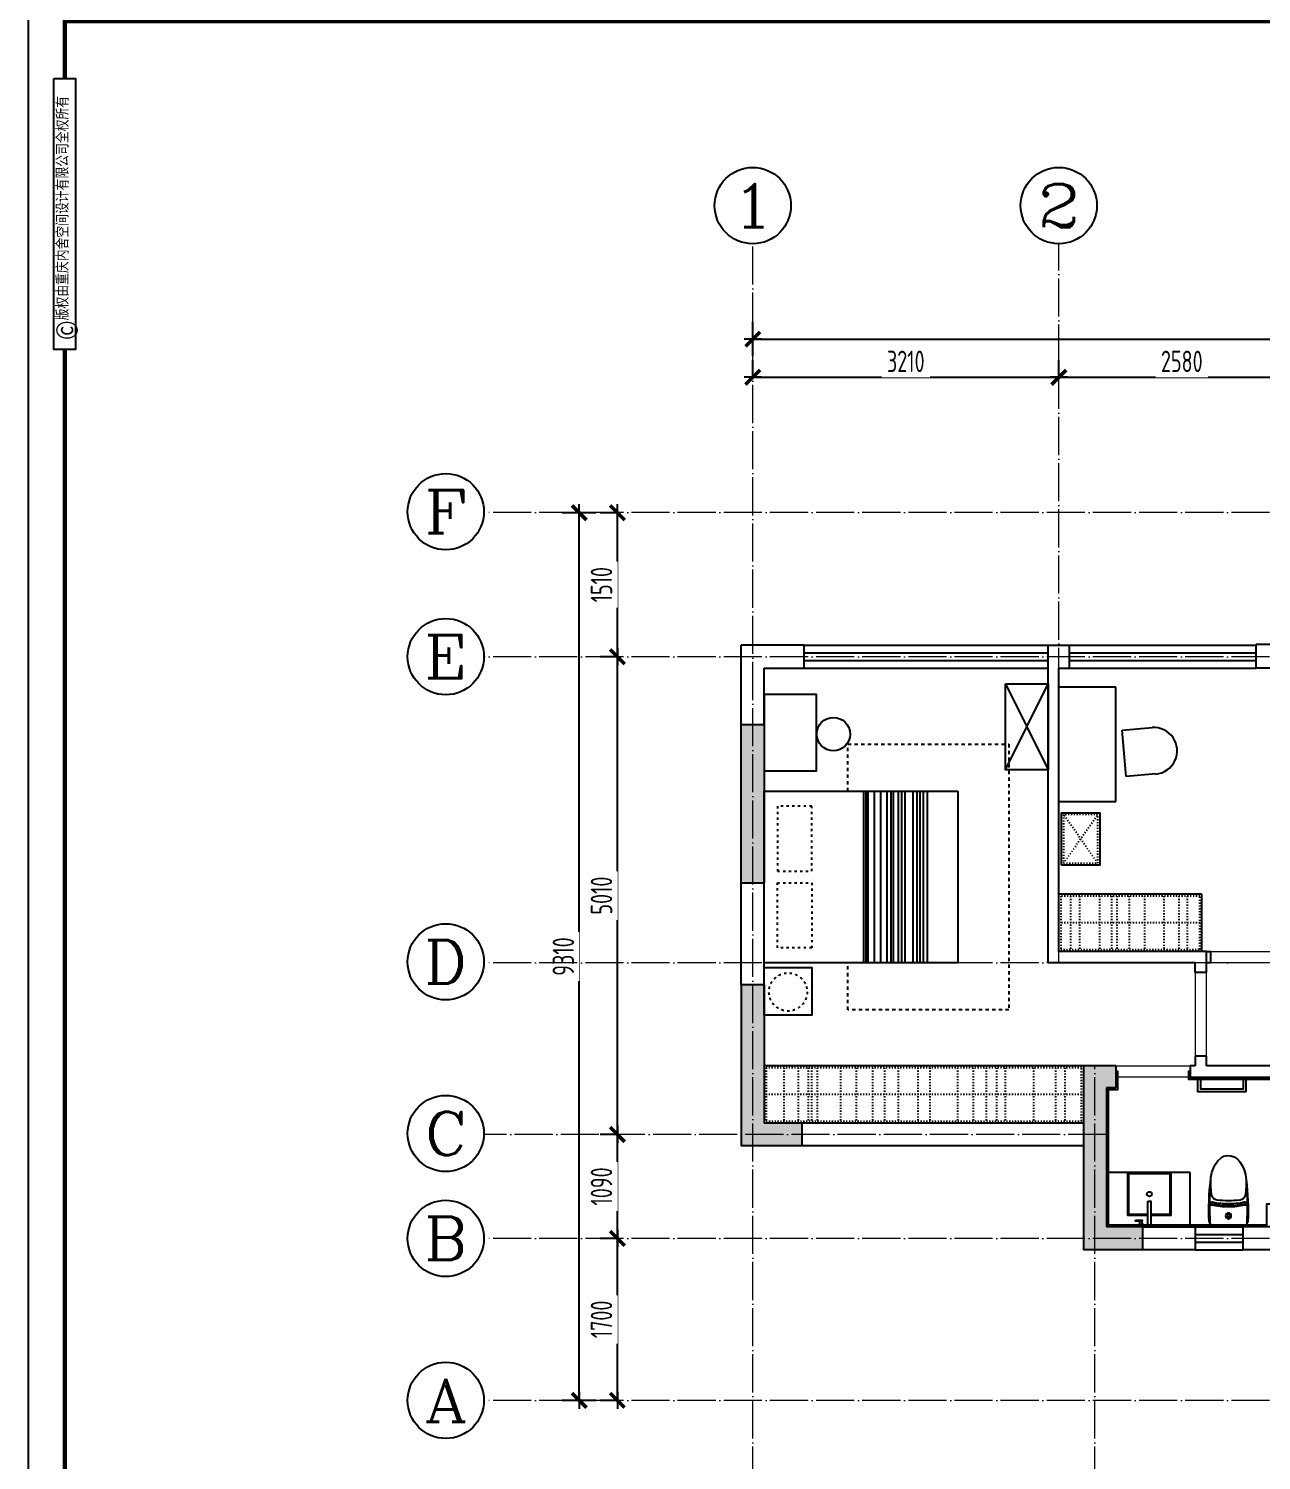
# Model space of a CAD drawing. Header units: inches. Extents: x -50945 to 250244, y -404780 to 18493.
# Drawn here: x 46715 to 59645, y -19454 to -4441 of the extents above; entities that cross this region are included whole.
import ezdxf
from ezdxf.enums import TextEntityAlignment as Align

# ---------------------------------------------------------------- set-up
doc = ezdxf.new("R2010")
doc.units = ezdxf.units.IN
doc.header["$MEASUREMENT"] = 0
for name, pattern in [('ACAD_ISO03W100', [30, 12, -18]), ('DOTE', [2.42, 2, -0.2, 0.02, -0.2]), ('iGo户型优化10', [30, 12, -18]), ('iGo户型优化15', [2, 1, -1]), ('iGo户型优化31', [0.35, 0.25, -0.1])]:
    doc.linetypes.add(name, pattern=pattern)
for name, color, linetype in [('15开关布置图-YJ', 2, 'Continuous'), ('AXIS', 1, 'Continuous'), ('AXIS_TEXT', 7, 'Continuous'), ('A图框', 7, 'Continuous'), ('D-ARCHI', 250, 'Continuous'), ('EVH 立面填充', 8, 'Continuous'), ('IBS-003-建筑窗框', 3, 'Continuous'), ('IBS-182-原建筑非承重墙', 150, 'Continuous'), ('IBS-200-原建筑承重墙柱', 200, 'Continuous'), ('IBS-63-原建筑窗', 63, 'Continuous'), ('IDS-030-造型完成面(看线)', 30, 'Continuous'), ('IDS-040-固定高家具', 40, 'Continuous'), ('IFF-31-卫浴洁具', 31, 'Continuous'), ('IFF-51-活动家具', 51, 'Continuous'), ('iGo户型优化', 7, 'Continuous'), ('外标注', 50, 'Continuous')]:
    doc.layers.add(name, color=color, linetype=linetype)
doc.layers.add('门', color=65, linetype='Continuous', lineweight=13)
doc.styles.add('04.YBC-外标注3.0', font='', dxfattribs={"width": 0.8, "height": 3})
doc.styles.add('_TCH_AXIS', font='COMPLEX', dxfattribs={"bigfont": 'GBCBIG'})
doc.styles.add('COMPLEX', font='COMPLEX')
doc.styles.add('HBA-DIMT', font='ARCHS.SHX', dxfattribs={"width": 0.8})
doc.styles.get('04.YBC-外标注3.0').set_extended_font_data('SimSun')
doc.dimstyles.new('HBA_40', dxfattribs={"dimscale": 50, "dimtxt": 2.5, "dimasz": 0.1, "dimexe": 2, "dimexo": 2.5, "dimgap": 0.6, "dimtad": 1, "dimdec": 0, "dimrnd": 5, "dimzin": 0, "dimtxsty": 'HBA-DIMT', "dimblk": 'HBA_DIMENSION_TICK', "dimblk1": 'HBA_DIMENSION_TICK', "dimblk2": 'HBA_DIMENSION_TICK', "dimcen": 0.125, "dimclrd": 44, "dimclre": 44, "dimclrt": 2, "dimadec": 0, "dimazin": 0, "dimtfac": 1, "dimtdec": 0, "dimtix": 1, "dimtmove": 1, "dimatfit": 3, "dimldrblk": 'HBA_Leader_Dot', "dimfxl": 0, "dimtvp": 1, "dimtfill": 1, "dimtolj": 1, "dimtzin": 0, "dimarcsym": 0})

# ---------------------------------------------------------------- blocks, each defined once
blk = doc.blocks.new('HBA_DIMENSION_TICK')
at = {"color": 0, "linetype": 'ByBlock'}
for p, q in [((-10, 0), (0, 0)), ((0, 0), (10, 0))]:
    blk.add_line(p, q, dxfattribs=at)
at = {"color": 50, "linetype": 'ByBlock'}
blk.add_solid([(-10, -7), (-7, -10), (7, 10), (10, 7)], dxfattribs=at)
blk = doc.blocks.new('*D105')
at = {"layer": 'Defpoints', "color": 0, "transparency": 16777216}
for p in [(57520, -8097), (54310, -8321), (57520, -8321)]:
    blk.add_point(p, dxfattribs=at)
at = {"layer": '外标注', "color": 44, "lineweight": -2, "transparency": 16777216}
for p, q in [((54310, -8097), (54310, -7917)), ((57520, -8097), (57520, -7917)), ((54319, -8097), (57511, -8097))]:
    blk.add_line(p, q, dxfattribs=at)
at = {"layer": '外标注', "color": 44, "lineweight": -2, "transparency": 16777216, "xscale": 9, "yscale": 9, "zscale": 9, "rotation": 180}
blk.add_blockref('HBA_DIMENSION_TICK', (54310, -8097), dxfattribs=at)
at = {"layer": '外标注', "color": 44, "lineweight": -2, "transparency": 16777216, "xscale": 9, "yscale": 9, "zscale": 9}
blk.add_blockref('HBA_DIMENSION_TICK', (57520, -8097), dxfattribs=at)
at = {"layer": '外标注', "color": 2, "transparency": 16777216, "insert": (55915, -7930), "char_height": 225, "attachment_point": 5, "style": 'HBA-DIMT', "bg_fill": 3, "box_fill_scale": 1.25, "bg_fill_color": 256, "bg_fill_true_color": 13158600, "bg_fill_transparency": 0}
blk.add_mtext('\\A1;3210', dxfattribs=at)
blk = doc.blocks.new('HBA_Leader_Dot')
at = {"color": 0, "linetype": 'ByBlock'}
blk.add_line((-5, 0), (-10, 0), dxfattribs=at)
at = {"color": 0, "linetype": 'ByBlock', "const_width": 5}
blk.add_lwpolyline([(-2.5, 0, 1), (2.5, 0, 1)], format="xyb", close=True, dxfattribs=at)
blk = doc.blocks.new('*D106')
at = {"layer": 'Defpoints', "color": 0, "transparency": 16777216}
for p in [(60100, -8097), (57520, -8321), (60100, -8321)]:
    blk.add_point(p, dxfattribs=at)
at = {"layer": '外标注', "color": 44, "lineweight": -2, "transparency": 16777216}
for p, q in [((57520, -8097), (57520, -7917)), ((60100, -8097), (60100, -7917)), ((57529, -8097), (60091, -8097))]:
    blk.add_line(p, q, dxfattribs=at)
at = {"layer": '外标注', "color": 44, "lineweight": -2, "transparency": 16777216, "xscale": 9, "yscale": 9, "zscale": 9, "rotation": 180}
blk.add_blockref('HBA_DIMENSION_TICK', (57520, -8097), dxfattribs=at)
at = {"layer": '外标注', "color": 44, "lineweight": -2, "transparency": 16777216, "xscale": 9, "yscale": 9, "zscale": 9}
blk.add_blockref('HBA_DIMENSION_TICK', (60100, -8097), dxfattribs=at)
at = {"layer": '外标注', "color": 2, "transparency": 16777216, "insert": (58810, -7930), "char_height": 225, "attachment_point": 5, "style": 'HBA-DIMT', "bg_fill": 3, "box_fill_scale": 1.25, "bg_fill_color": 256, "bg_fill_true_color": 13158600, "bg_fill_transparency": 0}
blk.add_mtext('\\A1;2580', dxfattribs=at)
blk = doc.blocks.new('*D109')
at = {"layer": 'Defpoints', "color": 0, "transparency": 16777216}
for p in [(69010, -7697), (54310, -8097), (69010, -8097)]:
    blk.add_point(p, dxfattribs=at)
at = {"layer": '外标注', "color": 44, "lineweight": -2, "transparency": 16777216}
for p, q in [((54310, -7872), (54310, -7517)), ((69010, -7872), (69010, -7517)), ((54319, -7697), (69001, -7697))]:
    blk.add_line(p, q, dxfattribs=at)
at = {"layer": '外标注', "color": 44, "lineweight": -2, "transparency": 16777216, "xscale": 9, "yscale": 9, "zscale": 9, "rotation": 180}
blk.add_blockref('HBA_DIMENSION_TICK', (54310, -7697), dxfattribs=at)
at = {"layer": '外标注', "color": 44, "lineweight": -2, "transparency": 16777216, "xscale": 9, "yscale": 9, "zscale": 9}
blk.add_blockref('HBA_DIMENSION_TICK', (69010, -7697), dxfattribs=at)
at = {"layer": '外标注', "color": 2, "transparency": 16777216, "insert": (61660, -7530), "char_height": 225, "attachment_point": 5, "style": 'HBA-DIMT', "bg_fill": 3, "box_fill_scale": 1.25, "bg_fill_color": 256, "bg_fill_true_color": 13158600, "bg_fill_transparency": 0}
blk.add_mtext('\\A1;14700', dxfattribs=at)
blk = doc.blocks.new('*D110')
at = {"layer": 'Defpoints', "color": 0, "transparency": 16777216}
for p in [(52890, -17127), (53091, -17127), (53091, -18825)]:
    blk.add_point(p, dxfattribs=at)
at = {"layer": '外标注', "color": 44, "lineweight": -2, "transparency": 16777216}
for p, q in [((52890, -17127), (52710, -17127)), ((52890, -18816), (52890, -17136)), ((52890, -18825), (52710, -18825))]:
    blk.add_line(p, q, dxfattribs=at)
at = {"layer": '外标注', "color": 44, "lineweight": -2, "transparency": 16777216, "xscale": 9, "yscale": 9, "zscale": 9}
for p, rotation in [((52890, -17127), 90), ((52890, -18825), 270)]:
    blk.add_blockref('HBA_DIMENSION_TICK', p, dxfattribs=dict(at, rotation=rotation))
at = {"layer": '外标注', "color": 2, "transparency": 16777216, "insert": (52723, -17976), "char_height": 225, "attachment_point": 5, "rotation": 90, "style": 'HBA-DIMT', "bg_fill": 3, "box_fill_scale": 1.25, "bg_fill_color": 256, "bg_fill_true_color": 13158600, "bg_fill_transparency": 0}
blk.add_mtext('\\A1;1700', dxfattribs=at)
blk = doc.blocks.new('*D111')
at = {"layer": 'Defpoints', "color": 0, "transparency": 16777216}
for p in [(52890, -16037), (53091, -16037), (53091, -17127)]:
    blk.add_point(p, dxfattribs=at)
at = {"layer": '外标注', "color": 44, "lineweight": -2, "transparency": 16777216}
for p, q in [((52890, -16037), (52710, -16037)), ((52890, -17118), (52890, -16046)), ((52890, -17127), (52710, -17127))]:
    blk.add_line(p, q, dxfattribs=at)
at = {"layer": '外标注', "color": 44, "lineweight": -2, "transparency": 16777216, "xscale": 9, "yscale": 9, "zscale": 9}
for p, rotation in [((52890, -16037), 90), ((52890, -17127), 270)]:
    blk.add_blockref('HBA_DIMENSION_TICK', p, dxfattribs=dict(at, rotation=rotation))
at = {"layer": '外标注', "color": 2, "transparency": 16777216, "insert": (52723, -16582), "char_height": 225, "attachment_point": 5, "rotation": 90, "style": 'HBA-DIMT', "bg_fill": 3, "box_fill_scale": 1.25, "bg_fill_color": 256, "bg_fill_true_color": 13158600, "bg_fill_transparency": 0}
blk.add_mtext('\\A1;1090', dxfattribs=at)
blk = doc.blocks.new('*D112')
at = {"layer": 'Defpoints', "color": 0, "transparency": 16777216}
for p in [(52890, -11027), (53091, -11027), (53091, -16037)]:
    blk.add_point(p, dxfattribs=at)
at = {"layer": '外标注', "color": 44, "lineweight": -2, "transparency": 16777216}
for p, q in [((52890, -11027), (52710, -11027)), ((52890, -16028), (52890, -11036)), ((52890, -16037), (52710, -16037))]:
    blk.add_line(p, q, dxfattribs=at)
at = {"layer": '外标注', "color": 44, "lineweight": -2, "transparency": 16777216, "xscale": 9, "yscale": 9, "zscale": 9}
for p, rotation in [((52890, -11027), 90), ((52890, -16037), 270)]:
    blk.add_blockref('HBA_DIMENSION_TICK', p, dxfattribs=dict(at, rotation=rotation))
at = {"layer": '外标注', "color": 2, "transparency": 16777216, "insert": (52723, -13532), "char_height": 225, "attachment_point": 5, "rotation": 90, "style": 'HBA-DIMT', "bg_fill": 3, "box_fill_scale": 1.25, "bg_fill_color": 256, "bg_fill_true_color": 13158600, "bg_fill_transparency": 0}
blk.add_mtext('\\A1;5010', dxfattribs=at)
blk = doc.blocks.new('*D113')
at = {"layer": 'Defpoints', "color": 0, "transparency": 16777216}
for p in [(52890, -9517), (53091, -9517), (53091, -11027)]:
    blk.add_point(p, dxfattribs=at)
at = {"layer": '外标注', "color": 44, "lineweight": -2, "transparency": 16777216}
for p, q in [((52890, -9517), (52710, -9517)), ((52890, -11018), (52890, -9526)), ((52890, -11027), (52710, -11027))]:
    blk.add_line(p, q, dxfattribs=at)
at = {"layer": '外标注', "color": 44, "lineweight": -2, "transparency": 16777216, "xscale": 9, "yscale": 9, "zscale": 9}
for p, rotation in [((52890, -9517), 90), ((52890, -11027), 270)]:
    blk.add_blockref('HBA_DIMENSION_TICK', p, dxfattribs=dict(at, rotation=rotation))
at = {"layer": '外标注', "color": 2, "transparency": 16777216, "insert": (52723, -10272), "char_height": 225, "attachment_point": 5, "rotation": 90, "style": 'HBA-DIMT', "bg_fill": 3, "box_fill_scale": 1.25, "bg_fill_color": 256, "bg_fill_true_color": 13158600, "bg_fill_transparency": 0}
blk.add_mtext('\\A1;1510', dxfattribs=at)
blk = doc.blocks.new('*D114')
at = {"layer": 'Defpoints', "color": 0, "transparency": 16777216}
for p in [(52490, -9517), (52890, -9517), (52890, -18825)]:
    blk.add_point(p, dxfattribs=at)
at = {"layer": '外标注', "color": 44, "lineweight": -2, "transparency": 16777216}
for p, q in [((52665, -9517), (52310, -9517)), ((52490, -18816), (52490, -9526)), ((52665, -18825), (52310, -18825))]:
    blk.add_line(p, q, dxfattribs=at)
at = {"layer": '外标注', "color": 44, "lineweight": -2, "transparency": 16777216, "xscale": 9, "yscale": 9, "zscale": 9}
for p, rotation in [((52490, -9517), 90), ((52490, -18825), 270)]:
    blk.add_blockref('HBA_DIMENSION_TICK', p, dxfattribs=dict(at, rotation=rotation))
at = {"layer": '外标注', "color": 2, "transparency": 16777216, "insert": (52323, -14171), "char_height": 225, "attachment_point": 5, "rotation": 90, "style": 'HBA-DIMT', "bg_fill": 3, "box_fill_scale": 1.25, "bg_fill_color": 256, "bg_fill_true_color": 13158600, "bg_fill_transparency": 0}
blk.add_mtext('\\A1;9310', dxfattribs=at)
blk = doc.blocks.new('_AXISO')
blk.add_circle((0, 0), 0.5)
at = {"layer": 'AXIS_TEXT', "style": 'COMPLEX', "width": 1.041667}
blk.add_attdef('A', text='', height=0.56, dxfattribs=at).set_placement((-0.25, -0.28), (0.25, -0.28), align=Align.FIT)
blk = doc.blocks.new('gegeg')
at = {"layer": 'A图框'}
for points in [[(162587, -39218), (162587, -60008), (133187, -60008), (133187, -39218)], [(133431, -40125), (133643, -40125), (133643, -42755), (133431, -42755)]]:
    blk.add_lwpolyline(points, close=True, dxfattribs=at)
at = {"layer": 'A图框', "const_width": 42}
for points in [[(133537, -40125), (133537, -39568), (162237, -39568), (162237, -57908)], [(133537, -57908), (133537, -42755)]]:
    blk.add_lwpolyline(points, dxfattribs=at)
at = {"layer": 'A图框', "rotation": 90, "style": '04.YBC-外标注3.0'}
for s, insert, char_height, width, attachment_point in [('版权由重庆内舍空间设计有限公司全权所有', (133460, -42471), 105, 2420.6, 1), ('©', (133559, -42567), 210, 191.34, 5)]:
    blk.add_mtext(s, dxfattribs=dict(at, insert=insert, char_height=char_height, width=width, attachment_point=attachment_point))
blk = doc.blocks.new('rtger')
at = {"layer": 'IFF-31-卫浴洁具', "ltscale": 0.02}
for p in [(64161, 9478), (64161, 9151)]:
    blk.add_line(p, (64161, 9315), dxfattribs=at)
for radius in [29.6, 16.1]:
    blk.add_circle((64065, 9315), radius, dxfattribs=at)
for centre, radius, start, end in [((64006, 6944), 2577, 87.4001, 97.1336), ((63964, 5198), 4312, 87.5288, 93.6994), ((63693, 8401), 1100, 81.703, 90.3481), ((63840, 9431), 60, 5.3921, 79.5299), ((63943, 9487), 24.1, 108.0596, 207.7967), ((63387, 9339), 552, 357.5425, 14.3815), ((63959, 9491), 18.8, 84.0685, 197.6407), ((63368, 9339), 592, 357.7467, 14.3815), ((63968, 9493), 18.2, 113.5276, 196.6187), ((63368, 9339), 602, 357.7467, 14.3815), ((64121, 9478), 40, 0, 87.4001), ((62528, 9307), 1378, 0.3409, 5.3921), ((62528, 9323), 1378, 354.6079, 359.6591), ((63387, 9291), 552, 345.6185, 2.4575), ((63368, 9291), 592, 345.6185, 2.2533), ((63368, 9291), 602, 345.6185, 2.2533), ((63840, 9199), 60, 280.4701, 354.6079), ((63693, 10228), 1100, 269.6519, 278.297), ((64006, 11686), 2577, 262.8664, 272.5999), ((63964, 13431), 4312, 266.3006, 272.4712), ((63943, 9143), 24.1, 152.2033, 251.9404), ((63959, 9138), 18.8, 162.3593, 275.9315), ((63968, 9136), 18.2, 163.3813, 246.4724), ((64121, 9151), 40, 272.5999, 0)]:
    blk.add_arc(centre, radius, start, end, dxfattribs=at)
blk.add_ellipse((63720, 9315), major_axis=(289, 0), ratio=0.648116, start_param=1.570796, end_param=4.592942, dxfattribs=at)
blk = doc.blocks.new('抖音iGo户型优化-0715')
at = {"layer": 'IFF-31-卫浴洁具'}
for points in [[(13559, -200880), (13529, -200880), (13529, -200630), (13559, -200630)], [(13659, -200640), (13609, -200640), (13609, -200630), (13659, -200630)], [(13649, -200640), (13619, -200640), (13619, -200670), (13649, -200670)], [(13689, -200681), (13619, -200681), (13619, -200671), (13689, -200671)]]:
    blk.add_lwpolyline(points, close=True, dxfattribs=at)
blk.add_lwpolyline([(13559, -200730), (13769, -200730), (13769, -201180), (13319, -201180), (13319, -200730), (13529, -200730)], dxfattribs=at)
at = {"layer": 'iGo户型优化', "color": 251, "ltscale": 333}
blk.add_lwpolyline([(13559, -200740), (13759, -200740), (13759, -201170), (13329, -201170), (13329, -200740), (13529, -200740)], dxfattribs=at)
at = {"layer": 'iGo户型优化', "color": 7}
blk.add_circle((13544, -200955), 25, dxfattribs=at)
blk = doc.blocks.new('抖音iGo户型优化-0379')
at = {"layer": 'IFF-51-活动家具', "ltscale": 100}
for p, q in [((61412, -161495), (61387, -161183)), ((61873, -161143), (61899, -161455)), ((61899, -161455), (61412, -161495))]:
    blk.add_line(p, q, dxfattribs=at)
blk.add_arc((61630, -161163), 244, 4.7217, 184.7217, dxfattribs=at)
blk = doc.blocks.new('fntjy')
at = {"layer": 'IFF-51-活动家具'}
for p, q in [((34752, -15106), (34752, -13306)), ((34794, -15106), (34794, -13306)), ((34830, -15106), (34830, -13306)), ((34860, -15106), (34860, -13306)), ((34902, -15106), (34902, -13306)), ((34985, -15106), (34985, -13306)), ((35021, -15106), (35021, -13306)), ((35057, -15106), (35057, -13306)), ((35110, -15106), (35110, -13306)), ((35134, -15106), (35134, -13306)), ((35176, -15106), (35176, -13306)), ((35241, -15106), (35241, -13306)), ((35307, -15106), (35307, -13306)), ((35373, -15106), (35373, -13306)), ((35396, -15106), (35396, -13306)), ((35420, -15106), (35420, -13306))]:
    blk.add_line(p, q, dxfattribs=at)
for points in [[(36461, -12756), (36461, -13256), (35961, -13256), (35961, -12756)], [(34431, -15106), (34431, -13306), (36461, -13306), (36461, -15106)]]:
    blk.add_lwpolyline(points, close=True, dxfattribs=at)
at = {"layer": 'iGo户型优化', "color": 251, "linetype": 'iGo户型优化15', "ltscale": 35}
blk.add_lwpolyline([(35583, -15106), (35583, -15598), (33895, -15598), (33895, -12814), (35583, -12814), (35583, -13306)], dxfattribs=at)
at = {"layer": 'iGo户型优化', "color": 251, "linetype": 'iGo户型优化10', "ltscale": 2}
for points in [[(36323, -13463), (36323, -14145), (35963, -14145), (35963, -13463)], [(36323, -14949), (36323, -14266), (35963, -14266), (35963, -14949)]]:
    blk.add_lwpolyline(points, close=True, dxfattribs=at)
blk.add_circle((36211, -13000), 200, dxfattribs=at)

msp = doc.modelspace()

# ---------------------------------------------------------------- hatches: boundary and pattern name
at = {"layer": 'EVH 立面填充'}
h = msp.add_hatch(color=256, dxfattribs=at)
h.dxf.hatch_style = 1
h.paths.add_polyline_path([(54189.86, -13396.79), (54429.86, -13396.79), (54429.86, -11736.79), (54189.86, -11736.79)])
h = msp.add_hatch(color=256, dxfattribs=at)
h.dxf.hatch_style = 1
h.paths.add_polyline_path([(54429.86, -15916.79), (54429.86, -14466.79), (54189.86, -14466.79), (54189.86, -16156.79), (54829.86, -16156.79), (54829.86, -15916.79)])
h = msp.add_hatch(color=256, dxfattribs=at)
h.dxf.hatch_style = 1
h.paths.add_polyline_path([(57779.56, -17246.79), (58399.56, -17246.79), (58399.56, -17006.79), (58019.56, -17006.79), (58019.56, -15546.79), (58119.56, -15546.79), (58119.56, -15316.79), (57779.56, -15316.79)])

# ---------------------------------------------------------------- linework, layer by layer
at = {"layer": 'D-ARCHI', "color": 251, "linetype": 'DOTE', "lineweight": 5, "ltscale": 200}
msp.add_line((57899.56, -21645.12), (57899.56, -15316.79), dxfattribs=at)
at = {"layer": 'IBS-003-建筑窗框', "color": 251, "ltscale": 10}
for p, q in [((54849.86, -10905.79), (57409.86, -10905.79)), ((57629.86, -10906.79), (59589.86, -10906.79)), ((54849.86, -11146.79), (57409.86, -11146.79)), ((57629.86, -11146.79), (59589.86, -11146.79)), ((58949.56, -17006.79), (59449.56, -17006.79)), ((58949.56, -17246.79), (59449.56, -17246.79))]:
    msp.add_line(p, q, dxfattribs=at)
at = {"layer": 'IBS-182-原建筑非承重墙'}
for p, q in [((54849.86, -10905.79), (54189.86, -10905.79)), ((54189.86, -11736.79), (54189.86, -10906.79)), ((54849.86, -11146.79), (54849.86, -10905.79)), ((57409.86, -10905.79), (57629.86, -10905.79)), ((57409.86, -14236.79), (57409.86, -10906.79)), ((57629.86, -10905.79), (57629.86, -11146.79)), ((59589.86, -11146.79), (59589.86, -10896.79)), ((59589.86, -10896.79), (59999.86, -10896.79)), ((54429.86, -11736.79), (54429.86, -11146.79)), ((54429.86, -11146.79), (54849.86, -11146.79)), ((57519.86, -14116.79), (57519.86, -11146.79)), ((57519.86, -11146.79), (57629.86, -11146.79)), ((59999.86, -11146.79), (59589.86, -11146.79)), ((54189.86, -14466.79), (54189.86, -13396.79)), ((54429.86, -14466.79), (54429.86, -13396.79)), ((58949.86, -14236.79), (57409.86, -14236.79)), ((59069.86, -14116.79), (57519.86, -14116.79)), ((58949.86, -14336.79), (58949.86, -14236.79)), ((59069.86, -14336.79), (59069.86, -14116.79)), ((59069.86, -14336.79), (58949.86, -14336.79)), ((59069.56, -15216.79), (58949.56, -15216.79)), ((58949.56, -15216.79), (58949.56, -15316.79)), ((59069.56, -15316.79), (59069.56, -15216.79)), ((58949.56, -15316.79), (58899.56, -15316.79)), ((58899.56, -15316.79), (58899.56, -15436.79)), ((58899.56, -15436.79), (60599.56, -15436.79)), ((62719.56, -15316.79), (59069.56, -15316.79)), ((57779.56, -15916.79), (54829.86, -15916.79)), ((57779.56, -16156.79), (54829.86, -16156.79)), ((58399.56, -17006.79), (58949.56, -17006.79)), ((58949.56, -17006.79), (58949.56, -17246.79)), ((60829.56, -17006.79), (59449.56, -17006.79)), ((59449.56, -17006.79), (59449.56, -17246.79)), ((58949.56, -17246.79), (58399.56, -17246.79)), ((61909.56, -17246.79), (59449.56, -17246.79))]:
    msp.add_line(p, q, dxfattribs=at)
msp.add_lwpolyline([(59069.86, -14116.79), (59109.86, -14116.79), (59109.86, -14236.79), (59069.86, -14236.79)], close=True, dxfattribs=at)
at = {"layer": 'IBS-200-原建筑承重墙柱', "ltscale": 0.02}
for p, q in [((54189.86, -11736.79), (54429.86, -11736.79)), ((54189.86, -13396.79), (54189.86, -11736.79)), ((54429.86, -11736.79), (54429.86, -13396.79)), ((54189.86, -13396.79), (54429.86, -13396.79)), ((54429.86, -14466.79), (54189.86, -14466.79)), ((54189.86, -14466.79), (54189.86, -16156.79)), ((54429.86, -14466.79), (54429.86, -15916.79)), ((58119.56, -15316.79), (57779.56, -15316.79)), ((57779.56, -15316.79), (57779.56, -17246.79)), ((58119.56, -15316.79), (58119.56, -15546.79)), ((58119.56, -15546.79), (58019.56, -15546.79)), ((58019.56, -15546.79), (58019.56, -17006.79)), ((54829.86, -15916.79), (54429.86, -15916.79)), ((54829.86, -16156.79), (54829.86, -15916.79)), ((54829.86, -16156.79), (54189.86, -16156.79)), ((58399.56, -17006.79), (58019.56, -17006.79)), ((58399.56, -17006.79), (58399.56, -17246.79)), ((58399.56, -17246.79), (57779.56, -17246.79))]:
    msp.add_line(p, q, dxfattribs=at)
at = {"layer": 'IBS-63-原建筑窗'}
for p, q in [((54849.86, -10985.79), (57409.86, -10985.79)), ((54849.86, -11066.79), (57409.86, -11066.79)), ((57629.86, -10986.79), (59589.86, -10986.79)), ((57629.86, -11066.79), (59589.86, -11066.79)), ((58949.56, -17086.79), (59449.56, -17086.79)), ((58949.56, -17166.79), (59449.56, -17166.79))]:
    msp.add_line(p, q, dxfattribs=at)
at = {"layer": 'IDS-030-造型完成面(看线)'}
msp.add_lwpolyline([(58899.56, -15376.79), (58879.56, -15376.79), (58879.56, -15456.79), (60579.56, -15456.79), (60579.56, -16766.79), (59699.56, -16766.79), (59699.56, -16986.79), (58039.56, -16986.79), (58039.56, -15566.79), (58139.56, -15566.79), (58139.56, -15376.79), (58119.56, -15376.79)], dxfattribs=at)
at = {"layer": 'IDS-040-固定高家具', "linetype": 'ACAD_ISO03W100'}
for p, q in [((57568.99, -13193.31), (57928.99, -12683.31)), ((57928.99, -13193.31), (57568.99, -12683.31)), ((57643.28, -13536.79), (57643.28, -14096.79)), ((57738.32, -13536.79), (57738.32, -14096.79)), ((57948.56, -13536.79), (57948.56, -14096.79)), ((58072.4, -13536.79), (58072.4, -14096.79)), ((58130, -13536.79), (58130, -14096.79)), ((58256.72, -13536.79), (58256.72, -14096.79)), ((58418, -13536.79), (58418, -14096.79)), ((58622.47, -13536.79), (58622.47, -14096.79)), ((58777.99, -13536.79), (58777.99, -14096.79)), ((58867.27, -13536.79), (58867.27, -14096.79)), ((58999.86, -13816.79), (57539.86, -13816.79)), ((54636.96, -15336.79), (54636.96, -15896.79)), ((54785.69, -15336.79), (54785.69, -15896.79)), ((54889.8, -15336.79), (54889.8, -15896.79)), ((54926.99, -15336.79), (54926.99, -15896.79)), ((54986.48, -15336.79), (54986.48, -15896.79)), ((55231.89, -15336.79), (55231.89, -15896.79)), ((55395.5, -15336.79), (55395.5, -15896.79)), ((55566.54, -15336.79), (55566.54, -15896.79)), ((55692.96, -15336.79), (55692.96, -15896.79)), ((55834.26, -15336.79), (55834.26, -15896.79)), ((56042.48, -15336.79), (56042.48, -15896.79)), ((56168.91, -15336.79), (56168.91, -15896.79)), ((56458.94, -15336.79), (56458.94, -15896.79)), ((56622.54, -15336.79), (56622.54, -15896.79)), ((56756.4, -15336.79), (56756.4, -15896.79)), ((56867.95, -15336.79), (56867.95, -15896.79)), ((56957.19, -15336.79), (56957.19, -15896.79)), ((57254.66, -15336.79), (57254.66, -15896.79)), ((57485.2, -15336.79), (57485.2, -15896.79)), ((57581.87, -15336.79), (57581.87, -15896.79)), ((57759.56, -15616.79), (54449.86, -15616.79))]:
    msp.add_line(p, q, dxfattribs=at)
at = {"layer": 'IDS-040-固定高家具'}
for p, q in [((59019.86, -13516.79), (57519.86, -13516.79)), ((59019.86, -14116.79), (59019.86, -13516.79)), ((57779.56, -15316.79), (54429.86, -15316.79))]:
    msp.add_line(p, q, dxfattribs=at)
msp.add_lwpolyline([(57548.99, -13213.31), (57548.99, -12663.31), (57948.99, -12663.31), (57948.99, -13213.31)], close=True, dxfattribs=at)
at = {"layer": 'IDS-040-固定高家具', "linetype": 'ACAD_ISO03W100'}
for points in [[(57568.99, -13193.31), (57928.99, -13193.31), (57928.99, -12683.31), (57568.99, -12683.31)], [(57539.86, -14096.79), (58999.86, -14096.79), (58999.86, -13536.79), (57539.86, -13536.79)], [(54449.86, -15896.79), (57759.56, -15896.79), (57759.56, -15336.79), (54449.86, -15336.79)]]:
    msp.add_lwpolyline(points, close=True, dxfattribs=at)
at = {"layer": 'IFF-31-卫浴洁具', "ltscale": 0.02}
for p, q in [((58899.56, -16436.79), (58039.56, -16436.79)), ((58899.56, -16986.79), (58899.56, -16436.79))]:
    msp.add_line(p, q, dxfattribs=at)
for points in [[(58976.32, -15456.79), (58976.32, -15586.79), (59486.32, -15586.79), (59486.32, -15456.79)], [(59006.32, -15456.79), (59006.32, -15556.79), (59456.32, -15556.79), (59456.32, -15456.79)]]:
    msp.add_lwpolyline(points, dxfattribs=at)
at = {"layer": 'IFF-51-活动家具'}
for p, q in [((56959.86, -12212.34), (57409.86, -11312.34)), ((56959.86, -11312.34), (57409.86, -12212.34)), ((58119.86, -11346.79), (57519.86, -11346.79)), ((58119.86, -12546.79), (58119.86, -11346.79)), ((57519.86, -12546.79), (58119.86, -12546.79))]:
    msp.add_line(p, q, dxfattribs=at)
for points in [[(56959.86, -11312.34), (57409.86, -11312.34), (57409.86, -12212.34), (56959.86, -12212.34)], [(54429.86, -12223.71), (54979.86, -12223.71), (54979.86, -11423.71), (54429.86, -11423.71)]]:
    msp.add_lwpolyline(points, close=True, dxfattribs=at)
msp.add_circle((55156.35, -11838.91), 175, dxfattribs=at)
at = {"layer": '门', "color": 8, "lineweight": 5}
for points in [[(59109.86, -14116.79), (59949.86, -14116.79), (59949.86, -14236.79), (59109.86, -14236.79)], [(58949.56, -15216.79), (59069.86, -15216.79), (59069.86, -14336.79), (58949.56, -14336.79)], [(58899.56, -15436.79), (58119.56, -15436.79), (58119.56, -15316.79), (58899.56, -15316.79)]]:
    msp.add_lwpolyline(points, close=True, dxfattribs=at)

# ---------------------------------------------------------------- block references
at = {"rotation": 180}
msp.add_blockref('fntjy', (90890.97, -27542.7), dxfattribs=at)
at = {"color": 7, "linetype": 'iGo户型优化31', "rotation": 180}
msp.add_blockref('抖音iGo户型优化-0715', (72014.01, -217617.05), dxfattribs=at)
at = {"layer": 'AXIS'}
ref = msp.add_blockref('_AXISO', (54309.86, -6296.54), dxfattribs=dict(at, xscale=800, yscale=800, zscale=800))
ref.add_attrib('A', '1', dxfattribs={"layer": 'AXIS_TEXT', "height": 452.55, "style": '_TCH_AXIS', "width": 2.333333}).set_placement((54083.59, -6522.82), (54536.14, -6522.82), align=Align.FIT)
ref = msp.add_blockref('_AXISO', (57519.86, -6296.54), dxfattribs=dict(at, xscale=800, yscale=800, zscale=800))
ref.add_attrib('A', '2', dxfattribs={"layer": 'AXIS_TEXT', "height": 452.55, "style": '_TCH_AXIS', "width": 1.5}).set_placement((57293.59, -6522.82), (57746.14, -6522.82), align=Align.FIT)
ref = msp.add_blockref('_AXISO', (51089.99, -9506.54), dxfattribs=dict(at, xscale=800, yscale=800, zscale=800))
ref.add_attrib('A', 'F', dxfattribs={"layer": 'AXIS_TEXT', "height": 452.55, "style": '_TCH_AXIS', "width": 1.3125}).set_placement((50863.72, -9732.82), (51316.26, -9732.82), align=Align.FIT)
ref = msp.add_blockref('_AXISO', (51089.86, -11026.79), dxfattribs=dict(at, xscale=800, yscale=800, zscale=800))
ref.add_attrib('A', 'E', dxfattribs={"layer": 'AXIS_TEXT', "height": 452.55, "style": '_TCH_AXIS', "width": 1.3125}).set_placement((50863.59, -11253.06), (51316.14, -11253.06), align=Align.FIT)
ref = msp.add_blockref('_AXISO', (51089.86, -14226.55), dxfattribs=dict(at, xscale=800, yscale=800, zscale=800))
ref.add_attrib('A', 'D', dxfattribs={"layer": 'AXIS_TEXT', "height": 452.55, "style": '_TCH_AXIS', "width": 1.235294}).set_placement((50863.59, -14452.83), (51316.14, -14452.83), align=Align.FIT)
ref = msp.add_blockref('_AXISO', (51089.86, -16026.55), dxfattribs=dict(at, xscale=800, yscale=800, zscale=800))
ref.add_attrib('A', 'C', dxfattribs={"layer": 'AXIS_TEXT', "height": 452.55, "style": '_TCH_AXIS', "width": 1.4}).set_placement((50863.59, -16252.83), (51316.14, -16252.83), align=Align.FIT)
ref = msp.add_blockref('_AXISO', (51089.86, -17126.79), dxfattribs=dict(at, xscale=800, yscale=800, zscale=800))
ref.add_attrib('A', 'B', dxfattribs={"layer": 'AXIS_TEXT', "height": 452.55, "style": '_TCH_AXIS', "width": 1.235294}).set_placement((50863.59, -17353.06), (51316.14, -17353.06), align=Align.FIT)
ref = msp.add_blockref('_AXISO', (51090.07, -18825.12), dxfattribs=dict(at, xscale=800, yscale=800, zscale=800))
ref.add_attrib('A', 'A', dxfattribs={"layer": 'AXIS_TEXT', "height": 452.55, "style": '_TCH_AXIS', "width": 1.166667}).set_placement((50863.79, -19051.39), (51316.34, -19051.39), align=Align.FIT)
at = {"layer": 'IFF-31-卫浴洁具', "ltscale": 0.02, "xscale": -1, "rotation": 89.99999999999928}
msp.add_blockref('rtger', (68614.41, 47174.35), dxfattribs=at)
at = {"layer": 'IFF-51-活动家具', "rotation": 270}
msp.add_blockref('抖音iGo户型优化-0379', (219680.66, 49616.05), dxfattribs=at)

# ---------------------------------------------------------------- dimensions: what is measured, and where the dimension line sits
at = {"layer": '外标注'}
dim = msp.add_linear_dim(base=(57519.86, -8096.54), p1=(54309.86, -8321.13), p2=(57519.86, -8321.13), dimstyle='HBA_40', override={"dimscale": 90, "dimfxl": 200, "dimfxlon": 1}, dxfattribs=at)
dim.commit()
dim.dimension.update_dxf_attribs({"geometry": '*D105', "text_midpoint": (55914.86, -7930.04)})
dim = msp.add_linear_dim(base=(52889.86, -17126.79), p1=(53091.03, -18825.12), p2=(53091.03, -17126.79), angle=270, dimstyle='HBA_40', override={"dimscale": 90, "dimfxl": 200, "dimfxlon": 1}, dxfattribs=at)
dim.commit()
dim.dimension.update_dxf_attribs({"geometry": '*D110', "text_midpoint": (52723.36, -17975.95)})

# ---------------------------------------------------------------- next in the draw order: dimensions: what is measured, and where the dimension line sits
dim = msp.add_linear_dim(base=(60099.86, -8096.54), p1=(57519.86, -8321.13), p2=(60099.86, -8321.13), dimstyle='HBA_40', override={"dimscale": 90, "dimfxl": 200, "dimfxlon": 1}, dxfattribs=at)
dim.commit()
dim.dimension.update_dxf_attribs({"geometry": '*D106', "text_midpoint": (58809.86, -7930.04)})
dim = msp.add_linear_dim(base=(52889.86, -16036.79), p1=(53091.03, -17126.79), p2=(53091.03, -16036.79), angle=270, dimstyle='HBA_40', override={"dimscale": 90, "dimfxl": 200, "dimfxlon": 1}, dxfattribs=at)
dim.commit()
dim.dimension.update_dxf_attribs({"geometry": '*D111', "text_midpoint": (52723.36, -16581.79)})

# ---------------------------------------------------------------- next in the draw order: dimensions: what is measured, and where the dimension line sits
dim = msp.add_linear_dim(base=(69009.86, -7696.54), p1=(54309.86, -8096.54), p2=(69009.86, -8096.54), dimstyle='HBA_40', override={"dimscale": 90, "dimfxl": 200, "dimfxlon": 1}, dxfattribs=at)
dim.commit()
dim.dimension.update_dxf_attribs({"geometry": '*D109', "text_midpoint": (61659.86, -7530.04)})
dim = msp.add_linear_dim(base=(52889.86, -11026.79), p1=(53091.03, -16036.79), p2=(53091.03, -11026.79), angle=270, dimstyle='HBA_40', override={"dimscale": 90, "dimfxl": 200, "dimfxlon": 1}, dxfattribs=at)
dim.commit()
dim.dimension.update_dxf_attribs({"geometry": '*D112', "text_midpoint": (52723.36, -13531.79)})

# ---------------------------------------------------------------- next in the draw order: linework, layer by layer
at = {"layer": 'D-ARCHI', "color": 251, "linetype": 'DOTE', "lineweight": 5, "ltscale": 200}
for p, q in [((54309.86, -21645.12), (54309.86, -6696.54)), ((57519.86, -14236.79), (57519.86, -6696.54))]:
    msp.add_line(p, q, dxfattribs=at)

# ---------------------------------------------------------------- next in the draw order: dimensions: what is measured, and where the dimension line sits
at = {"layer": '外标注'}
dim = msp.add_linear_dim(base=(52889.86, -9516.54), p1=(53091.03, -11026.79), p2=(53091.03, -9516.54), angle=270, dimstyle='HBA_40', override={"dimscale": 90, "dimfxl": 200, "dimfxlon": 1}, dxfattribs=at)
dim.commit()
dim.dimension.update_dxf_attribs({"geometry": '*D113', "text_midpoint": (52723.36, -10271.66)})

# ---------------------------------------------------------------- next in the draw order: dimensions: what is measured, and where the dimension line sits
dim = msp.add_linear_dim(base=(52489.86, -9516.54), p1=(52889.86, -18825.12), p2=(52889.86, -9516.54), angle=90, dimstyle='HBA_40', override={"dimscale": 90, "dimfxl": 200, "dimfxlon": 1}, dxfattribs=at)
dim.commit()
dim.dimension.update_dxf_attribs({"geometry": '*D114', "text_midpoint": (52323.36, -14170.83)})

# ---------------------------------------------------------------- next in the draw order: linework, layer by layer
at = {"layer": 'D-ARCHI', "color": 251, "linetype": 'DOTE', "lineweight": 5, "ltscale": 200}
for p, q in [((71829.86, -9516.54), (51502.61, -9516.54)), ((71829.86, -11026.79), (51489.86, -11026.79)), ((71829.86, -14236.79), (51502.61, -14236.79)), ((58019.56, -16036.79), (51502.61, -16036.79)), ((71829.86, -17126.79), (51502.61, -17126.79)), ((71829.86, -18825.12), (51502.61, -18825.12))]:
    msp.add_line(p, q, dxfattribs=at)

# ---------------------------------------------------------------- next in the draw order: block references
at = {"layer": '15开关布置图-YJ', "color": 2, "xscale": 1.081091401797356, "yscale": 1.081091401797356, "zscale": 1.081091401797356}
msp.add_blockref('gegeg', (-97273.12, 38415.43), dxfattribs=at)

doc.saveas('drawing.dxf')
